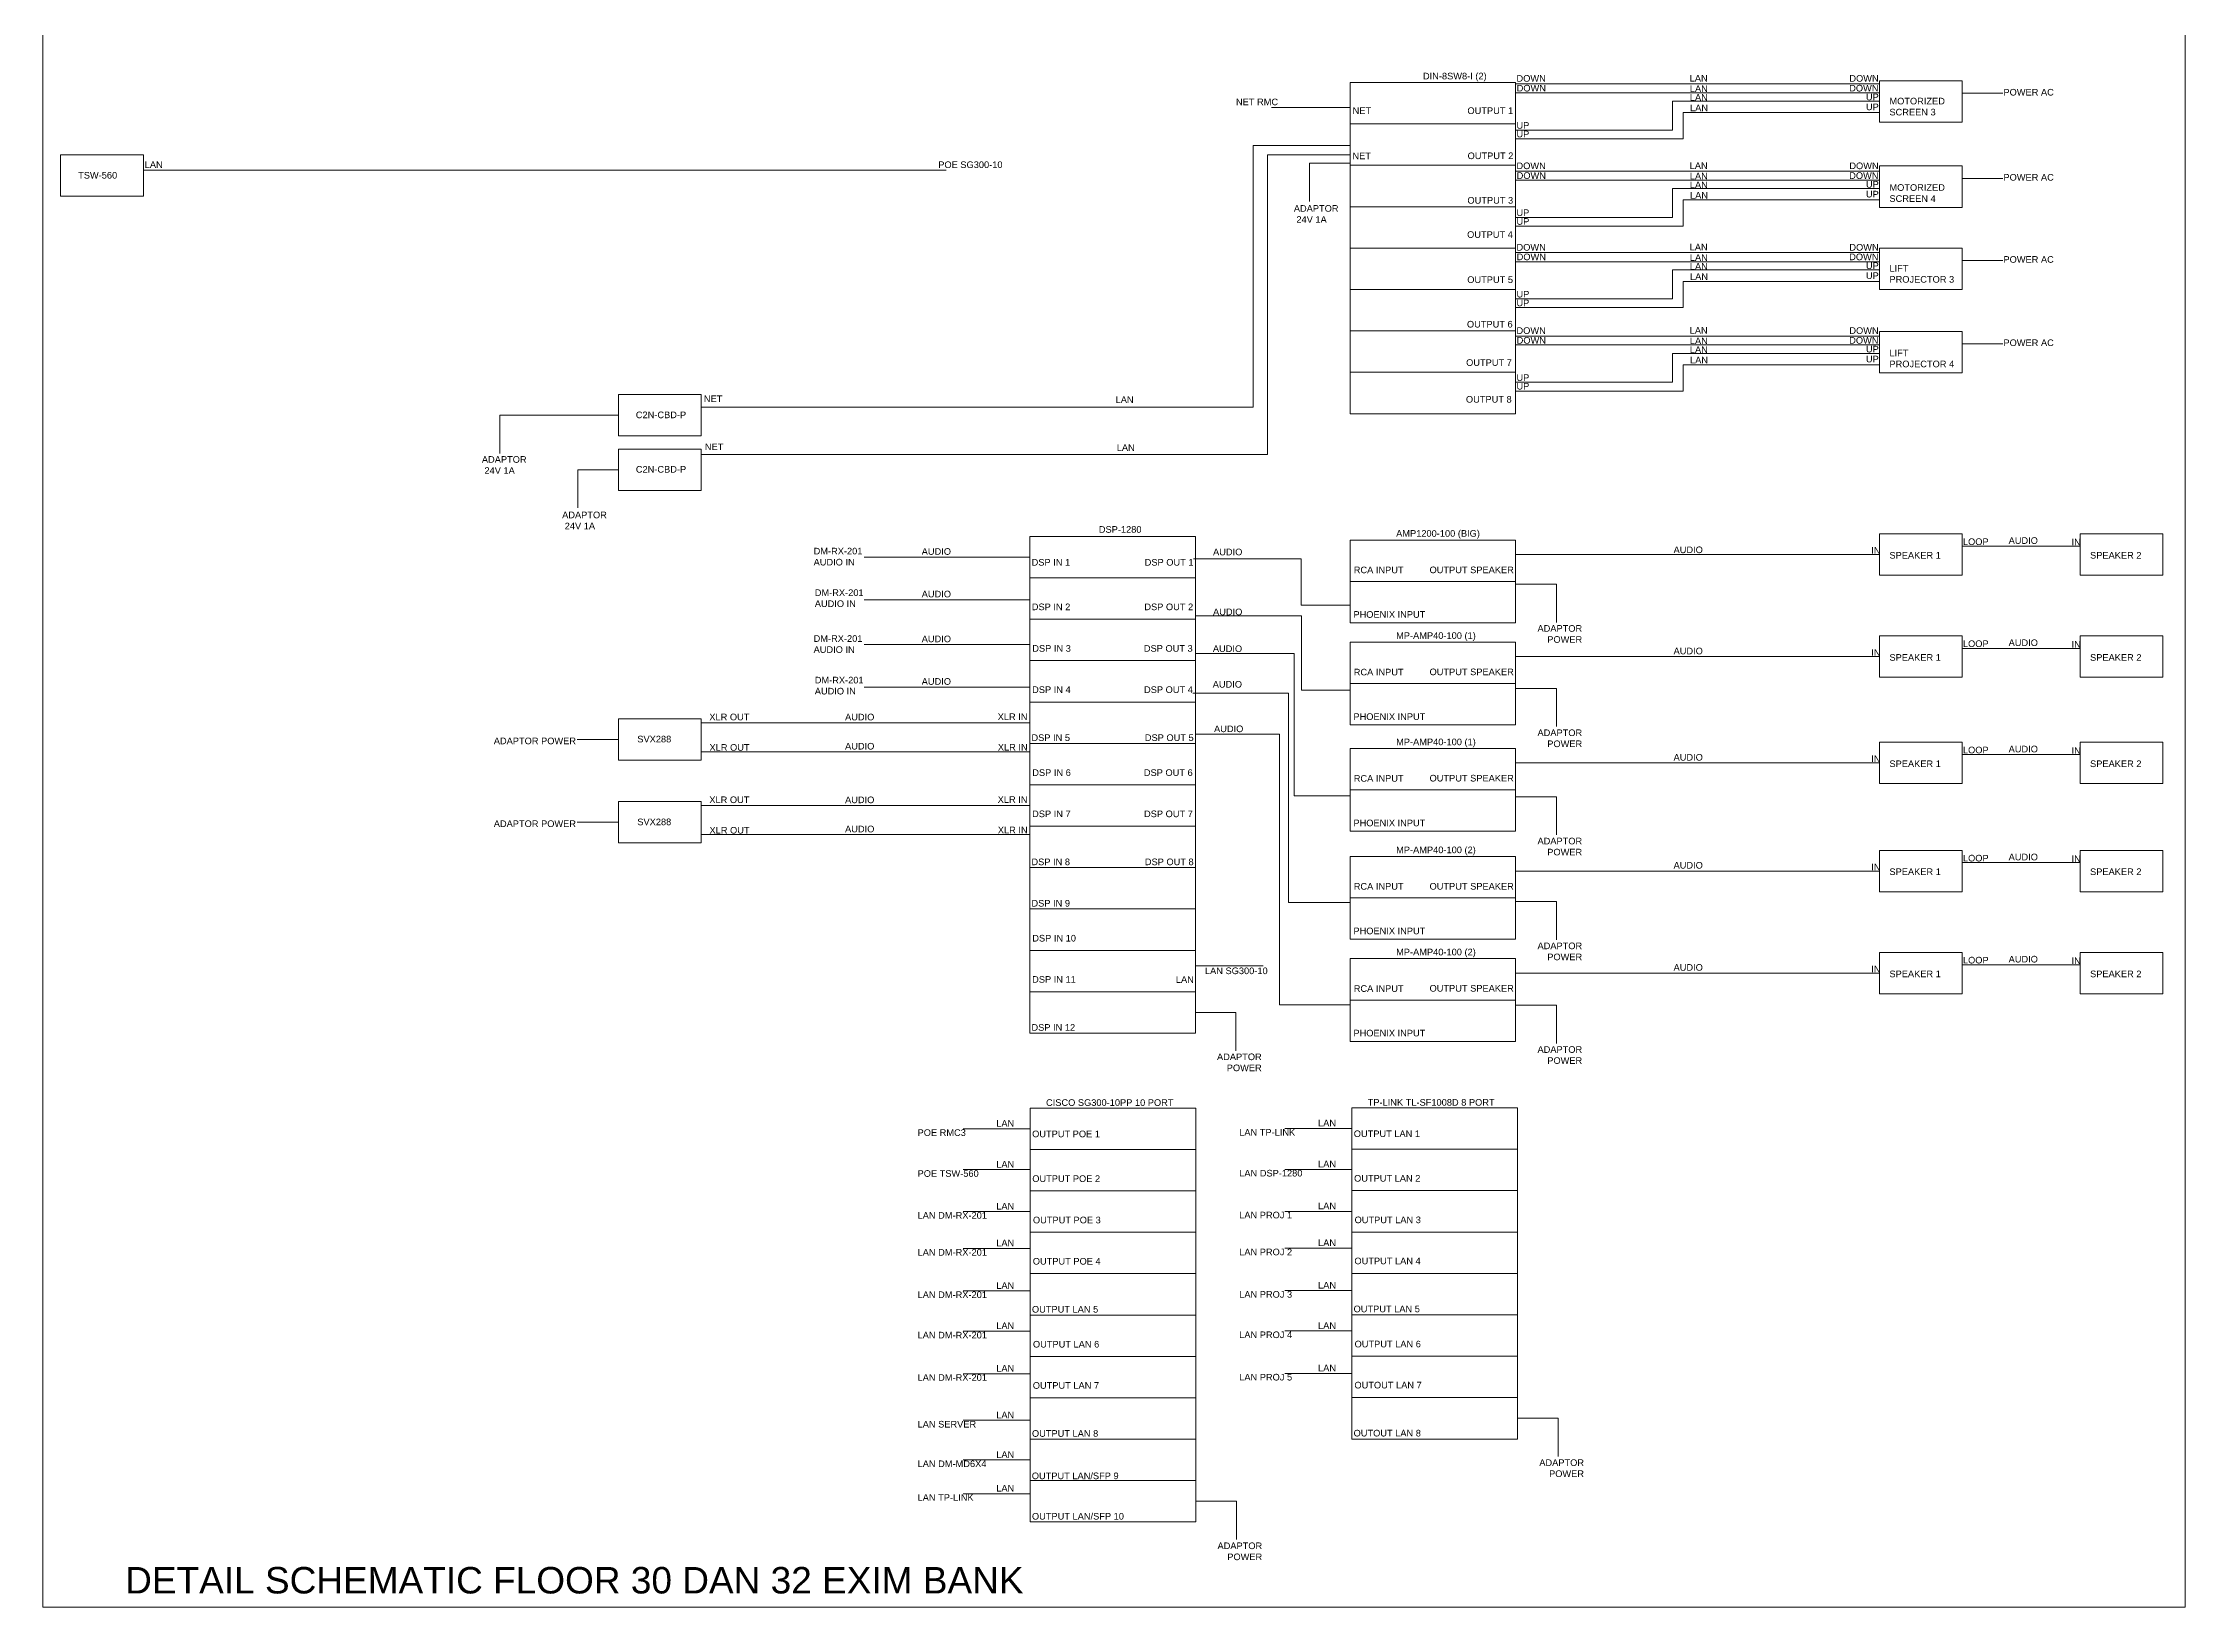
# Model space of a CAD drawing. Header units: inches. Extents: x 650 to 9922, y -3240 to 3248.
# Drawn here: x 2316 to 3610, y -430 to 514 of the extents above; entities that cross this region are included whole.
import ezdxf

# ---------------------------------------------------------------- set-up
doc = ezdxf.new("R2010")
doc.units = ezdxf.units.IN
doc.header["$MEASUREMENT"] = 0
doc.styles.get("Standard").update_dxf_attribs({"font": 'arial.ttf'})

msp = doc.modelspace()

# ---------------------------------------------------------------- linework, layer by layer
at = {"color": 3, "linetype": 'Continuous', "lineweight": 9}
for p, q in [((2714, 86.3), (2912.5, 86.3)), ((2714, 36.3), (2912.5, 36.3))]:
    msp.add_line(p, q, dxfattribs=at)
at = {"linetype": 'Continuous', "lineweight": 9}
for points in [[(2316.3, 1034.5), (3610.4, 1034.5), (3610.4, -430.2), (2316.3, -430.2), (2316.3, 1034.5)], [(3106, 490.5), (3106, 365.5), (3206, 365.5), (3206, 490.5), (3106, 490.5), (3106, 465.5), (3206, 465.5), (3206, 440.5), (3106, 440.5), (3106, 415.5), (3206, 415.5), (3206, 390.5), (3106, 390.5)], [(3206, 489.7), (3425.8, 489.7)], [(3206, 484.3), (3425.8, 484.3)], [(3206, 461.8), (3300.7, 461.8), (3300.7, 479.2), (3425.8, 479.2)], [(3475.8, 476.5), (3475.8, 491.5), (3425.8, 491.5), (3425.8, 466.5), (3475.8, 466.5), (3475.8, 476.5)], [(3058.5, 475.5), (3106, 475.5)], [(3206, 456.5), (3307.1, 456.5), (3307.1, 472.4), (3425.8, 472.4)], [(2377, 431.8), (2377, 446.8), (2327, 446.8), (2327, 421.8), (2377, 421.8), (2377, 431.8)], [(2714, 294.4), (3047.4, 294.4), (3047.4, 452.4), (3106, 452.4)], [(2714, 265.9), (3056.1, 265.9), (3056.1, 446.9), (3106, 446.9)], [(3475.8, 425.1), (3475.8, 440.1), (3425.8, 440.1), (3425.8, 415.1), (3475.8, 415.1), (3475.8, 425.1)], [(2861.9, 437.6), (2377, 437.6)], [(3206, 437), (3425.8, 437)], [(3206, 431.5), (3425.8, 431.5)], [(3206, 409), (3300.7, 409), (3300.7, 426.5), (3425.8, 426.5)], [(3206, 403.8), (3307.1, 403.8), (3307.1, 419.6), (3425.8, 419.6)], [(3475.8, 375.5), (3475.8, 390.5), (3425.8, 390.5), (3425.8, 365.5), (3475.8, 365.5), (3475.8, 375.5)], [(3206, 387.8), (3425.8, 387.8)], [(3206, 382.3), (3425.8, 382.3)], [(3206, 359.9), (3300.7, 359.9), (3300.7, 377.3), (3425.8, 377.3)], [(3106, 365.5), (3106, 290.5), (3206, 290.5), (3206, 365.5), (3106, 365.5), (3106, 340.5), (3206, 340.5), (3206, 315.5), (3106, 315.5), (3106, 290.5), (3206, 290.5), (3206, 290.5), (3106, 290.5)], [(3206, 354.6), (3307.1, 354.6), (3307.1, 370.4), (3425.8, 370.4)], [(3206, 337.4), (3425.8, 337.4)], [(3475.8, 325.2), (3475.8, 340.1), (3425.8, 340.1), (3425.8, 315.1), (3475.8, 315.1), (3475.8, 325.2)], [(3206, 332), (3425.8, 332)], [(3206, 309.5), (3300.7, 309.5), (3300.7, 326.9), (3425.8, 326.9)], [(3206, 304.2), (3307.1, 304.2), (3307.1, 320.1), (3425.8, 320.1)], [(2714, 287.1), (2714, 302.1), (2664, 302.1), (2664, 277.1), (2714, 277.1), (2714, 287.1)], [(2714, 254.2), (2714, 269.1), (2664, 269.1), (2664, 244.1), (2714, 244.1), (2714, 254.2)], [(2912.5, 216.4), (2912.5, 116.4), (3012.5, 116.4), (3012.5, 216.4), (2912.5, 216.4), (2912.5, 191.4), (3012.5, 191.4), (3012.5, 166.4), (2912.5, 166.4), (2912.5, 141.4), (3012.5, 141.4), (3012.5, 116.4), (2912.5, 116.4), (2912.5, 16.4), (3012.5, 16.4), (3012.5, 116.4), (2912.5, 116.4), (2912.5, 91.4), (3012.5, 91.4), (3012.5, 66.4), (2912.5, 66.4), (2912.5, 41.4), (3012.5, 41.4), (3012.5, 16.4), (2912.5, 16.4), (2912.5, -83.6), (3012.5, -83.6), (3012.5, 16.4), (2912.5, 16.4), (2912.5, -8.6), (3012.5, -8.6), (3012.5, -33.6), (2912.5, -33.6), (2912.5, -58.6), (3012.5, -58.6), (3012.5, -83.6), (2912.5, -83.6)], [(3106, 214.2), (3106, 164.2), (3206, 164.2), (3206, 214.2), (3106, 214.2), (3106, 189.2), (3206, 189.2), (3206, 164.2), (3106, 164.2), (3106, 164.2), (3206, 164.2), (3206, 164.2), (3106, 164.2)], [(3475.8, 203), (3475.8, 218), (3425.8, 218), (3425.8, 193), (3475.8, 193), (3475.8, 203)], [(3597, 203), (3597, 218), (3547, 218), (3547, 193), (3597, 193), (3597, 203)], [(3475.8, 141.3), (3475.8, 156.3), (3425.8, 156.3), (3425.8, 131.3), (3475.8, 131.3), (3475.8, 141.3)], [(3597, 141.3), (3597, 156.3), (3547, 156.3), (3547, 131.3), (3597, 131.3), (3597, 141.3)], [(3106, 152.6), (3106, 102.6), (3206, 102.6), (3206, 152.6), (3106, 152.6), (3106, 127.6), (3206, 127.6), (3206, 102.6), (3106, 102.6), (3106, 102.6), (3206, 102.6), (3206, 102.6), (3106, 102.6)], [(2714, 91.3), (2714, 106.3), (2664, 106.3), (2664, 81.3), (2714, 81.3), (2714, 91.3)], [(3475.8, 77.1), (3475.8, 92.1), (3425.8, 92.1), (3425.8, 67.1), (3475.8, 67.1), (3475.8, 77.1)], [(3597, 77.1), (3597, 92.1), (3547, 92.1), (3547, 67.1), (3597, 67.1), (3597, 77.1)], [(3106, 88.4), (3106, 38.4), (3206, 38.4), (3206, 88.4), (3106, 88.4), (3106, 63.4), (3206, 63.4), (3206, 38.4), (3106, 38.4), (3106, 38.4), (3206, 38.4), (3206, 38.4), (3106, 38.4)], [(2714, 41.3), (2714, 56.3), (2664, 56.3), (2664, 31.3), (2714, 31.3), (2714, 41.3)], [(3475.8, 11.9), (3475.8, 26.8), (3425.8, 26.8), (3425.8, 1.8), (3475.8, 1.8), (3475.8, 11.9)], [(3597, 11.9), (3597, 26.8), (3547, 26.8), (3547, 1.8), (3597, 1.8), (3597, 11.9)], [(3106, 23.1), (3106, -26.9), (3206, -26.9), (3206, 23.1), (3106, 23.1), (3106, -1.9), (3206, -1.9), (3206, -26.9), (3106, -26.9), (3106, -26.9), (3206, -26.9), (3206, -26.9), (3106, -26.9)], [(3106, -38.6), (3106, -88.6), (3206, -88.6), (3206, -38.6), (3106, -38.6), (3106, -63.6), (3206, -63.6), (3206, -88.6), (3106, -88.6), (3106, -88.6), (3206, -88.6), (3206, -88.6), (3106, -88.6)], [(3475.8, -49.8), (3475.8, -34.8), (3425.8, -34.8), (3425.8, -59.8), (3475.8, -59.8), (3475.8, -49.8)], [(3597, -49.8), (3597, -34.8), (3547, -34.8), (3547, -59.8), (3597, -59.8), (3597, -49.8)], [(2912.8, -128.8), (2912.8, -228.8), (3012.8, -228.8), (3012.8, -128.8), (2912.8, -128.8), (2912.8, -153.8), (3012.8, -153.8), (3012.8, -178.8), (2912.8, -178.8), (2912.8, -203.8), (3012.8, -203.8), (3012.8, -228.8), (2912.8, -228.8), (2912.8, -328.8), (3012.8, -328.8), (3012.8, -228.8), (2912.8, -228.8), (2912.8, -253.8), (3012.8, -253.8), (3012.8, -278.8), (2912.8, -278.8), (2912.8, -303.8), (3012.8, -303.8), (3012.8, -328.8), (2912.8, -328.8)], [(3107.1, -128.7), (3107.1, -228.7), (3207.1, -228.7), (3207.1, -128.7), (3107.1, -128.7), (3107.1, -153.7), (3207.1, -153.7), (3207.1, -178.7), (3107.1, -178.7), (3107.1, -203.7), (3207.1, -203.7), (3207.1, -228.7), (3107.1, -228.7), (3107.1, -328.7), (3207.1, -328.7), (3207.1, -228.7), (3107.1, -228.7), (3107.1, -253.7), (3207.1, -253.7), (3207.1, -278.7), (3107.1, -278.7), (3107.1, -303.7), (3207.1, -303.7), (3207.1, -328.7), (3107.1, -328.7)], [(2912.8, -141.3), (2872.2, -141.3)], [(3107.1, -141.2), (3066.6, -141.2)], [(2912.8, -166), (2872.2, -166)], [(3107.1, -165.9), (3066.6, -165.9)], [(2912.8, -191.3), (2872.2, -191.3)], [(3107.1, -191.2), (3066.6, -191.2)], [(2912.8, -213.6), (2872.2, -213.6)], [(3107.1, -213.4), (3066.6, -213.4)], [(2912.8, -239.3), (2872.2, -239.3)], [(3107.1, -239.1), (3066.6, -239.1)], [(2912.8, -263.6), (2872.2, -263.6)], [(3107.1, -263.4), (3066.6, -263.4)], [(2912.8, -278.8), (2912.8, -378.8), (3012.8, -378.8), (3012.8, -278.8), (2912.8, -278.8), (2912.8, -303.8), (3012.8, -303.8), (3012.8, -328.8), (2912.8, -328.8), (2912.8, -353.8), (3012.8, -353.8), (3012.8, -378.8), (2912.8, -378.8)], [(2912.8, -289.3), (2872.2, -289.3)], [(3107.1, -289.1), (3066.6, -289.1)], [(2912.8, -317.4), (2872.2, -317.4)], [(2912.8, -341.3), (2872.2, -341.3)], [(2912.8, -361.7), (2872.2, -361.7)]]:
    msp.add_lwpolyline(points, dxfattribs=at)
at = {"color": 1, "linetype": 'Continuous', "lineweight": 9}
for points in [[(3475.8, 484), (3500.4, 484), (3500.4, 484)], [(3106, 441.8), (3081.5, 441.8), (3081.5, 418.7)], [(3475.8, 432.6), (3500.4, 432.6), (3500.4, 432.6)], [(3475.8, 383), (3500.4, 383), (3500.4, 383)], [(3475.8, 332.7), (3500.4, 332.7), (3500.4, 332.7)], [(2664, 289.6), (2592.3, 289.6), (2592.3, 266.5)], [(2664, 256.6), (2639.4, 256.6), (2639.4, 233.6)], [(3206, 187.6), (3230.6, 187.6), (3230.6, 164.5)], [(3206, 124.6), (3230.6, 124.6), (3230.6, 101.6)], [(2664, 93.8), (2639, 93.8)], [(3206, 59.2), (3230.6, 59.2), (3230.6, 36.1)], [(2664, 43.8), (2639, 43.8)], [(3206, -4.1), (3230.6, -4.1), (3230.6, -27.2)], [(3012.5, -71.1), (3037, -71.1), (3037, -94.2)], [(3206, -66.7), (3230.6, -66.7), (3230.6, -89.8)], [(3207.1, -316.2), (3231.7, -316.2), (3231.7, -339.2)], [(3012.8, -366.3), (3037.3, -366.3), (3037.3, -389.4)]]:
    msp.add_lwpolyline(points, dxfattribs=at)
at = {"color": 3, "linetype": 'Continuous', "lineweight": 9}
for points in [[(3475.8, 210.5), (3547, 210.5)], [(2912.5, 203.9), (2812.5, 203.9)], [(3011.4, 202.8), (3076.5, 202.8), (3076.5, 174.8), (3106, 174.8)], [(3425.8, 205.5), (3206, 205.5)], [(2912.5, 178.2), (2812.5, 178.2)], [(3012.5, 168.5), (3076.6, 168.5), (3076.6, 123.5), (3106, 123.5)], [(2912.5, 151.1), (2812.5, 151.1)], [(3012.5, 145.6), (3072.2, 145.6), (3072.2, 59.8), (3106, 59.8)], [(3425.8, 143.8), (3206, 143.8)], [(3475.8, 148.8), (3547, 148.8)], [(2912.5, 125.4), (2812.5, 125.4)], [(3011, 121.8), (3068.7, 121.8), (3068.7, -4.7), (3106, -4.7)], [(2714, 103.9), (2912.5, 103.9)], [(3012.5, 97), (3063.3, 97), (3063.3, -66.5), (3106, -66.5)], [(3425.8, 79.6), (3206, 79.6)], [(3475.8, 84.6), (3547, 84.6)], [(2714, 53.9), (2912.5, 53.9)], [(3425.8, 14.3), (3206, 14.3)], [(3475.8, 19.4), (3547, 19.4)], [(3425.8, -47.3), (3206, -47.3)], [(3475.8, -42.3), (3547, -42.3)]]:
    msp.add_lwpolyline(points, dxfattribs=at)
at = {"color": 7, "linetype": 'Continuous', "lineweight": 9}
msp.add_lwpolyline([(3012.5, -42.9), (3053.4, -42.9)], dxfattribs=at)

# ---------------------------------------------------------------- texts
at = {"linetype": 'Continuous', "lineweight": 9}
for s, width, heights, insert, char_height, attachment_point in [('DIN-8SW8-I (2)', 47.3, [0], (3150, 496.4), 4, 1), ('DOWN', 44.698, [0], (3224.2, 495), 4, 3), ('LAN', 44.698, [0], (3322, 495.1), 4, 3), ('DOWN', 44.698, [0], (3407.6, 495), 4, 1), ('NET RMC', 44.698, [0], (3062.5, 480.8), 4, 3), ('DOWN', 44.698, [0], (3224.3, 489.1), 4, 3), ('LAN', 44.698, [0], (3322.1, 488.8), 4, 3), ('LAN', 44.698, [0], (3322.1, 483.5), 4, 3), ('DOWN', 44.698, [0], (3407.5, 489.1), 4, 1), ('UP', 44.698, [0], (3417.6, 483.8), 4, 1), ('MOTORIZED\\PSCREEN 3', 44.698, [0], (3431.8, 481.3), 4, 1), ('POWER AC', 44.698, [0], (3531.1, 482.6), 4, 9), ('NET', 44.698, [0], (3107.5, 475.5), 4, 1), ('OUTPUT 1', 44.698, [0], (3204.5, 475.5), 4, 3), ('UP', 44.698, [0], (3206.5, 466.6), 4, 1), ('LAN', 44.698, [0], (3322.2, 477.2), 4, 3), ('UP', 44.698, [0], (3417.6, 477.8), 4, 1), ('UP', 44.698, [0], (3206.5, 461.4), 4, 1), ('LAN', 44.698, [0], (2388.7, 442.9), 4, 3), ('POE SG300-10', 44.698, [0], (2857.2, 438.8), 4, 7), ('NET', 44.698, [0], (3107.4, 444.2), 4, 7), ('OUTPUT 2', 44.698, [0], (3204.6, 444.2), 4, 9), ('DOWN', 44.698, [0], (3224.2, 442.2), 4, 3), ('LAN', 44.698, [0], (3322, 442.3), 4, 3), ('DOWN', 44.698, [0], (3407.6, 442.2), 4, 1), ('TSW-560', 44.698, [0], (2337.6, 436.5), 4, 1), ('DOWN', 44.698, [0], (3224.3, 436.3), 4, 3), ('LAN', 44.698, [0], (3322.1, 436), 4, 3), ('LAN', 44.698, [0], (3322.1, 430.7), 4, 3), ('DOWN', 44.698, [0], (3407.5, 436.3), 4, 1), ('UP', 44.698, [0], (3417.6, 431), 4, 1), ('MOTORIZED SCREEN 4', 44.698, [0], (3431.8, 429.1), 4, 1), ('POWER AC', 44.698, [0], (3531.1, 431.2), 4, 9), ('ADAPTOR\\P 24V 1A', 44.698, [0], (3072, 405.8), 4, 7), ('OUTPUT 3', 44.698, [4.09], (3204.5, 417.3), 4, 9), ('LAN', 44.698, [0], (3322.2, 424.4), 4, 3), ('UP', 44.698, [0], (3417.6, 425.1), 4, 1), ('UP', 44.698, [0], (3206.5, 413.9), 4, 1), ('UP', 44.698, [0], (3206.5, 408.6), 4, 1), ('OUTPUT 4', 44.698, [0], (3204.3, 400.7), 4, 3), ('DOWN', 44.698, [0], (3224.2, 393), 4, 3), ('LAN', 44.698, [0], (3322, 393.1), 4, 3), ('DOWN', 44.698, [0], (3407.6, 393), 4, 1), ('DOWN', 44.698, [0], (3224.3, 387.2), 4, 3), ('LAN', 44.698, [0], (3322.1, 386.8), 4, 3), ('LAN', 44.698, [0], (3322.1, 381.5), 4, 3), ('DOWN', 44.698, [0], (3407.5, 387.2), 4, 1), ('UP', 44.698, [0], (3417.6, 381.9), 4, 1), ('UP', 44.698, [0], (3417.6, 375.9), 4, 1), ('LIFT PROJECTOR 3', 44.698, [0], (3431.8, 380.3), 4, 1), ('POWER AC', 44.698, [0], (3531.1, 381.6), 4, 9), ('OUTPUT 5', 44.698, [0], (3204.4, 369.4), 4, 9), ('UP', 44.698, [0], (3206.5, 364.7), 4, 1), ('LAN', 44.698, [0], (3322.2, 375.3), 4, 3), ('UP', 44.698, [0], (3206.5, 359.4), 4, 1), ('OUTPUT 6', 44.698, [4.09], (3204.2, 342.5), 4, 9), ('DOWN', 44.698, [0], (3224.2, 342.7), 4, 3), ('DOWN', 44.698, [0], (3224.3, 336.8), 4, 3), ('LAN', 44.698, [0], (3322, 342.8), 4, 3), ('DOWN', 44.698, [0], (3407.5, 336.8), 4, 1), ('DOWN', 44.698, [0], (3407.6, 342.7), 4, 1), ('LAN', 44.698, [0], (3322.1, 336.5), 4, 3), ('LAN', 44.698, [0], (3322.1, 331.2), 4, 3), ('LAN', 44.698, [0], (3322.2, 324.9), 4, 3), ('UP', 44.698, [0], (3417.6, 331.5), 4, 1), ('UP', 44.698, [0], (3417.6, 325.5), 4, 1), ('LIFT PROJECTOR 4', 44.698, [10.8], (3431.8, 329.2), 4, 1), ('POWER AC', 44.698, [0], (3531.1, 331.3), 4, 9), ('OUTPUT 7', 44.698, [0], (3203.7, 323.4), 4, 3), ('UP', 44.698, [0], (3206.5, 314.3), 4, 1), ('NET', 44.698, [0], (2726.8, 301.5), 4, 3), ('LAN', 44.698, [0], (2975.2, 301), 4, 3), ('OUTPUT 8', 44.698, [0], (3203.6, 301.2), 4, 3), ('UP', 44.698, [0], (3206.5, 309.1), 4, 1), ('C2N-CBD-P', 44.698, [0], (2674.5, 291.8), 4, 1), ('NET', 44.698, [0], (2727.4, 272.5), 4, 3), ('LAN', 44.698, [0], (2975.9, 272), 4, 3), ('ADAPTOR\\P 24V 1A', 44.698, [0], (2581.5, 254.2), 4, 7), ('C2N-CBD-P', 44.698, [0], (2674.5, 258.9), 4, 1), ('ADAPTOR\\P 24V 1A', 44.698, [0], (2630, 220.7), 4, 7), ('DSP-1280', 76.365, [0], (2954.2, 222.6), 4, 1), ('AMP1200-100 (BIG)', 76.365, [0], (3133.8, 220.2), 4, 1), ('DM-RX-201\\PAUDIO IN', 44.698, [0], (2781.9, 198.8), 4, 7), ('AUDIO', 44.698, [0], (2847.2, 209.3), 4, 1), ('AUDIO', 44.698, [0], (3023.2, 209), 4, 1), ('AUDIO', 44.698, [0], (3301.4, 210.3), 4, 1), ('IN', 44.698, [0], (3420.8, 210), 4, 1), ('LOOP', 44.698, [0], (3476.2, 215.2), 4, 1), ('AUDIO', 44.698, [0], (3503.8, 215.9), 4, 1), ('IN', 44.698, [0], (3541.8, 215), 4, 1), ('DSP IN 1', 44.698, [0], (2913.6, 198.7), 4, 7), ('DSP OUT 1', 44.698, [0], (3011.4, 198.7), 4, 9), ('RCA INPUT', 44.698, [0], (3108.2, 194.1), 4, 7), ('OUTPUT SPEAKER', 57.978, [0], (3204.9, 198.2), 4, 3), ('SPEAKER 1', 44.698, [0], (3431.8, 207), 4, 1), ('SPEAKER 2', 44.698, [0], (3553, 207), 4, 1), ('DM-RX-201\\PAUDIO IN', 44.698, [0], (2782.6, 173.7), 4, 7), ('AUDIO', 44.698, [0], (2847.2, 183.6), 4, 1), ('DSP IN 2', 44.698, [0], (2913.7, 171.8), 4, 7), ('DSP OUT 2', 44.698, [0], (3011.2, 171.8), 4, 9), ('AUDIO', 44.698, [0], (3023.2, 172.8), 4, 1), ('PHOENIX INPUT', 44.698, [4.14], (3108, 167.2), 4, 7), ('DM-RX-201\\PAUDIO IN', 44.698, [0], (2781.9, 146), 4, 7), ('AUDIO', 44.698, [0], (2847.2, 156.5), 4, 1), ('MP-AMP40-100 (1)', 76.365, [0], (3133.8, 158.5), 4, 1), ('ADAPTOR POWER', 44.698, [0], (3246.2, 152.1), 4, 9), ('DSP IN 3', 44.698, [0], (2914, 146.7), 4, 7), ('DSP OUT 3', 44.698, [0], (3010.9, 146.7), 4, 9), ('AUDIO', 44.698, [0], (3023.1, 150.6), 4, 1), ('AUDIO', 44.698, [0], (3301.4, 149.2), 4, 1), ('IN', 44.698, [0], (3420.8, 148.3), 4, 1), ('SPEAKER 1', 44.698, [0], (3431.8, 145.3), 4, 1), ('LOOP', 44.698, [0], (3476.2, 153.6), 4, 1), ('AUDIO', 44.698, [0], (3503.8, 154.2), 4, 1), ('IN', 44.698, [0], (3541.8, 153.3), 4, 1), ('SPEAKER 2', 44.698, [0], (3553, 145.3), 4, 1), ('DM-RX-201\\PAUDIO IN', 44.698, [0], (2782.6, 120.9), 4, 7), ('AUDIO', 44.698, [0], (2847.2, 130.8), 4, 1), ('RCA INPUT', 44.698, [0], (3108.2, 132.4), 4, 7), ('OUTPUT SPEAKER', 57.978, [0], (3204.9, 136.6), 4, 3), ('DSP IN 4', 44.698, [0], (2913.9, 121.8), 4, 7), ('DSP OUT 4', 44.698, [0], (3011, 121.8), 4, 9), ('AUDIO', 44.698, [0], (3023, 129.1), 4, 1), ('XLR OUT', 44.698, [0], (2718.9, 105.3), 4, 7), ('AUDIO', 44.698, [0], (2800.9, 109.3), 4, 1), ('XLR IN', 44.698, [0], (2893.1, 105.5), 4, 7), ('PHOENIX INPUT', 44.698, [4.14], (3108, 105.5), 4, 7), ('SVX288', 44.698, [0], (2675.4, 96), 4, 1), ('XLR OUT', 44.698, [0], (2719, 86.9), 4, 7), ('AUDIO', 44.698, [0], (2800.9, 91.7), 4, 1), ('XLR IN', 44.698, [0], (2893.2, 87.1), 4, 7), ('DSP IN 5', 44.698, [0], (2913.5, 92.8), 4, 7), ('DSP OUT 5', 44.698, [0], (3011.5, 92.8), 4, 9), ('AUDIO', 44.698, [0], (3023.8, 102.2), 4, 1), ('MP-AMP40-100 (1)', 76.365, [0], (3133.8, 94.3), 4, 1), ('ADAPTOR POWER', 44.698, [0], (3246.2, 89.1), 4, 9), ('AUDIO', 44.698, [0], (3301.4, 85), 4, 1), ('IN', 44.698, [0], (3420.8, 84.1), 4, 1), ('SPEAKER 1', 44.698, [0], (3431.8, 81.1), 4, 1), ('LOOP', 44.698, [0], (3476.2, 89.4), 4, 1), ('AUDIO', 44.698, [0], (3503.8, 90), 4, 1), ('IN', 44.698, [0], (3541.8, 89.1), 4, 1), ('SPEAKER 2', 44.698, [0], (3553, 81.1), 4, 1), ('DSP IN 6', 44.698, [0], (2914, 71.7), 4, 7), ('DSP OUT 6', 44.698, [0], (3010.9, 71.7), 4, 9), ('RCA INPUT', 44.698, [0], (3108.2, 68.2), 4, 7), ('OUTPUT SPEAKER', 57.978, [0], (3204.9, 72.4), 4, 3), ('XLR OUT', 44.698, [0], (2718.9, 55.3), 4, 7), ('AUDIO', 44.698, [0], (2800.9, 59.3), 4, 1), ('XLR IN', 44.698, [0], (2893.1, 55.5), 4, 7), ('SVX288', 44.698, [0], (2675.4, 46), 4, 1), ('XLR OUT', 44.698, [0], (2719, 36.9), 4, 7), ('AUDIO', 44.698, [0], (2800.9, 41.7), 4, 1), ('XLR IN', 44.698, [0], (2893.2, 37.1), 4, 7), ('DSP IN 7', 44.698, [0], (2913.9, 46.8), 4, 7), ('DSP OUT 7', 44.698, [0], (3011, 46.8), 4, 9), ('PHOENIX INPUT', 44.698, [4.14], (3108, 41.3), 4, 7), ('MP-AMP40-100 (2)', 76.365, [0], (3133.8, 29.1), 4, 1), ('ADAPTOR POWER', 44.698, [0], (3246.2, 23.7), 4, 9), ('DSP IN 8', 44.698, [0], (2913.5, 17.8), 4, 7), ('DSP OUT 8', 44.698, [0], (3011.5, 17.8), 4, 9), ('AUDIO', 44.698, [0], (3301.4, 19.8), 4, 1), ('IN', 44.698, [0], (3420.8, 18.8), 4, 1), ('SPEAKER 1', 44.698, [0], (3431.8, 15.9), 4, 1), ('LOOP', 44.698, [0], (3476.2, 24.1), 4, 1), ('AUDIO', 44.698, [0], (3503.8, 24.8), 4, 1), ('IN', 44.698, [0], (3541.8, 23.8), 4, 1), ('SPEAKER 2', 44.698, [0], (3553, 15.9), 4, 1), ('RCA INPUT', 44.698, [0], (3108.2, 3), 4, 7), ('OUTPUT SPEAKER', 57.978, [0], (3204.9, 7.1), 4, 3), ('DSP IN 9', 44.698, [0], (2913.5, -7.2), 4, 7), ('DSP IN 10', 44.698, [0], (2914, -28.3), 4, 7), ('PHOENIX INPUT', 44.698, [4.14], (3108, -23.9), 4, 7), ('MP-AMP40-100 (2)', 76.365, [0], (3133.8, -32.6), 4, 1), ('ADAPTOR POWER', 44.698, [0], (3246.2, -39.6), 4, 9), ('LOOP', 44.698, [0], (3476.2, -37.5), 4, 1), ('AUDIO', 44.698, [0], (3503.8, -36.9), 4, 1), ('IN', 44.698, [0], (3541.8, -37.8), 4, 1), ('DSP IN 11', 44.698, [0], (2913.9, -53.2), 4, 7), ('LAN ', 44.698, [0], (3011.6, -53.2), 4, 9), ('AUDIO', 44.698, [0], (3301.4, -41.9), 4, 1), ('IN', 44.698, [0], (3420.8, -42.8), 4, 1), ('SPEAKER 1', 44.698, [0], (3431.8, -45.8), 4, 1), ('SPEAKER 2', 44.698, [0], (3553, -45.8), 4, 1), ('RCA INPUT', 44.698, [0], (3108.2, -58.7), 4, 7), ('OUTPUT SPEAKER', 57.978, [0], (3204.9, -54.5), 4, 3), ('DSP IN 12', 44.698, [0], (2913.5, -82.2), 4, 7), ('PHOENIX INPUT', 44.698, [4.14], (3108, -85.6), 4, 7), ('ADAPTOR POWER', 44.698, [0], (3052.6, -106.6), 4, 9), ('ADAPTOR POWER', 44.698, [0], (3246.2, -102.2), 4, 9), ('CISCO SG300-10PP 10 PORT ', 93.208, [0], (2922.3, -123.5), 4, 1), ('TP-LINK TL-SF1008D 8 PORT', 93.208, [0], (3116.6, -123.4), 4, 1), ('POE RMC3', 44.698, [0], (2844.7, -145.7), 4, 7), ('LAN', 44.698, [0], (2903.1, -136.1), 4, 3), ('LAN TP-LINK', 44.698, [0], (3039, -145.5), 4, 7), ('LAN', 44.698, [0], (3097.5, -135.9), 4, 3), ('OUTPUT LAN 1', 44.698, [0], (3108.2, -146.4), 4, 7), ('OUTPUT POE 1', 44.698, [0], (2913.9, -146.5), 4, 7), ('POE TSW-560', 44.698, [0], (2844.7, -170.4), 4, 7), ('LAN', 44.698, [0], (2903.1, -160.8), 4, 3), ('LAN DSP-1280', 44.698, [0], (3039, -170.2), 4, 7), ('LAN', 44.698, [0], (3097.5, -160.6), 4, 3), ('OUTPUT POE 2', 44.698, [0], (2914, -173.5), 4, 7), ('OUTPUT LAN 2', 44.698, [0], (3108.4, -173.3), 4, 7), ('LAN DM-RX-201', 44.698, [0], (2844.7, -195.7), 4, 7), ('LAN', 44.698, [0], (2903.1, -186.1), 4, 3), ('LAN PROJ 1', 44.698, [0], (3039, -195.5), 4, 7), ('LAN', 44.698, [0], (3097.5, -185.9), 4, 3), ('OUTPUT POE 3', 44.698, [0], (2914.4, -198.5), 4, 7), ('OUTPUT LAN 3', 44.698, [0], (3108.7, -198.4), 4, 7), ('LAN DM-RX-201', 44.698, [0], (2844.7, -218), 4, 7), ('LAN', 44.698, [0], (2903.1, -208.3), 4, 3), ('OUTPUT POE 4', 44.698, [0], (2914.3, -223.4), 4, 7), ('LAN PROJ 2', 44.698, [0], (3039, -217.8), 4, 7), ('LAN', 44.698, [0], (3097.5, -208.2), 4, 3), ('OUTPUT LAN 4', 44.698, [0], (3108.6, -223.2), 4, 7), ('LAN DM-RX-201', 44.698, [0], (2844.7, -243.6), 4, 7), ('LAN', 44.698, [0], (2903.1, -234), 4, 3), ('LAN PROJ 3', 44.698, [0], (3039, -243.4), 4, 7), ('LAN', 44.698, [0], (3097.5, -233.8), 4, 3), ('LAN', 44.698, [0], (2903.1, -258.3), 4, 3), ('OUTPUT LAN 5', 44.698, [0], (2913.8, -252.4), 4, 7), ('LAN', 44.698, [0], (3097.5, -258.2), 4, 3), ('OUTPUT LAN 5', 44.698, [0], (3108.1, -252.2), 4, 7), ('LAN DM-RX-201', 44.698, [0], (2844.7, -268), 4, 7), ('OUTPUT LAN 6', 44.698, [0], (2914.4, -273.5), 4, 7), ('LAN PROJ 4', 44.698, [0], (3039, -267.8), 4, 7), ('OUTPUT LAN 6', 44.698, [0], (3108.7, -273.4), 4, 7), ('LAN', 44.698, [0], (2903.1, -284), 4, 3), ('LAN', 44.698, [0], (3097.5, -283.8), 4, 3), ('LAN DM-RX-201', 44.698, [0], (2844.7, -293.6), 4, 7), ('OUTPUT LAN 7', 44.698, [0], (2914.3, -298.4), 4, 7), ('LAN PROJ 5', 44.698, [0], (3039, -293.4), 4, 7), ('OUTOUT LAN 7', 44.698, [0], (3108.6, -298.2), 4, 7), ('LAN SERVER', 44.698, [0], (2844.7, -321.8), 4, 7), ('LAN', 44.698, [0], (2903.1, -312.2), 4, 3), ('OUTPUT LAN 8', 44.698, [0], (2913.8, -327.4), 4, 7), ('OUTOUT LAN 8', 44.698, [0], (3108.1, -327.2), 4, 7), ('LAN', 44.698, [0], (2903.1, -336.1), 4, 3), ('LAN DM-MD6X4', 44.698, [0], (2844.7, -345.7), 4, 7), ('OUTPUT LAN/SFP 9', 52.986, [0], (2913.7, -353), 4, 7), ('ADAPTOR POWER', 44.698, [0], (3247.3, -351.7), 4, 9), ('LAN TP-LINK', 44.698, [0], (2844.7, -366), 4, 7), ('LAN', 44.698, [0], (2903.1, -356.4), 4, 3), ('OUTPUT LAN/SFP 10', 63.359, [0], (2913.8, -377.4), 4, 7), ('ADAPTOR POWER', 44.698, [0], (3052.9, -401.9), 4, 9), ('DETAIL SCHEMATIC FLOOR 30 DAN 32 EXIM BANK', 555.983, [0], (2366, -422.2), 16, 7)]:
    msp.add_mtext_dynamic_manual_height_columns(s, width=width, gutter_width=1, heights=heights, dxfattribs=dict(at, insert=insert, char_height=char_height, attachment_point=attachment_point))
at = {"color": 7, "linetype": 'Continuous', "lineweight": 9, "char_height": 4}
for s, width, insert, attachment_point in [('ADAPTOR POWER', 52.315, (2588.7, 94.9), 1), ('ADAPTOR POWER', 52.315, (2588.7, 44.9), 1), ('LAN SG300-10', 54.318, (3018.3, -48), 7)]:
    msp.add_mtext_dynamic_manual_height_columns(s, width=width, gutter_width=1, heights=[0], dxfattribs=dict(at, insert=insert, attachment_point=attachment_point))

doc.saveas('drawing.dxf')
